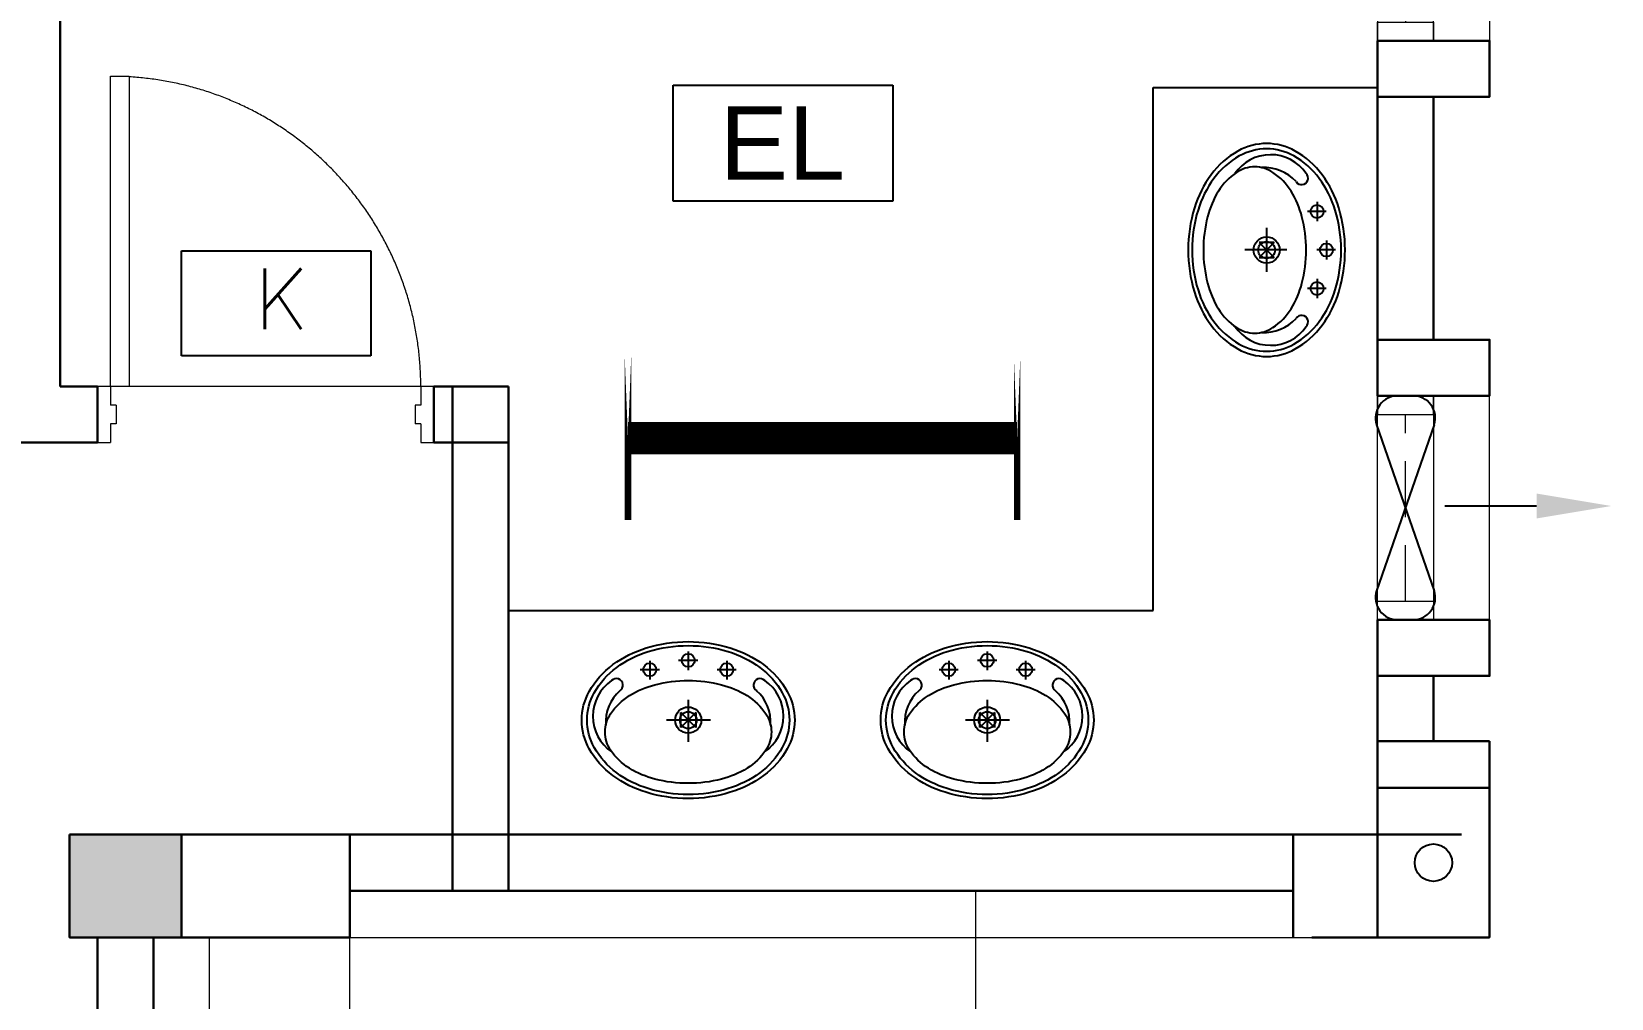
# Model space of a CAD drawing. Header units: inches. Extents: x -106504901 to 86801075, y -86378143 to 86869072.
# Drawn here: x 178140 to 182367, y 72527 to 75115 of the extents above; entities that cross this region are included whole.
import ezdxf

# ---------------------------------------------------------------- set-up
doc = ezdxf.new("R2010")
doc.units = ezdxf.units.IN
doc.header["$MEASUREMENT"] = 0
doc.linetypes.add('DASHED', pattern=[19.05, 12.7, -6.35])
doc.linetypes.add('HIDDEN', pattern=[0.375, 0.25, -0.125])
for name, color, linetype in [('BOMBA', 12, 'Continuous'), ('DOWNPIPE', 8, 'Continuous'), ('E-LIGHT', 4, 'Continuous'), ('FITTING', 40, 'Continuous'), ('LAMPU', 7, 'Continuous'), ('LIGHT', 4, 'Continuous'), ('LWALL', 8, 'Continuous'), ('ORIGIN', 8, 'Continuous'), ('SAN', 8, 'Continuous')]:
    doc.layers.add(name, color=color, linetype=linetype)
for name, color, linetype, lineweight in [('COLUMN', 8, 'Continuous', 30), ('DOOR', 8, 'Continuous', 20), ('LW', 8, 'Continuous', 20), ('ROOF', 8, 'Continuous', 20), ('wall', 8, 'Continuous', 30), ('WIN', 8, 'Continuous', 18)]:
    doc.layers.add(name, color=color, linetype=linetype, lineweight=lineweight)
doc.styles.add('SANSSERIF', font='SAS_____.pfb', dxfattribs={"width": 0.7, "height": 700})
doc.styles.add('SIMPLEX', font='simplex.shx', dxfattribs={"width": 0.8})

# ---------------------------------------------------------------- blocks, each defined once
blk = doc.blocks.new('Dp900')
at = {"layer": 'DOOR', "color": 4}
for p, q in [((35, 150), (0, 150)), ((35, 150), (35, 100)), ((900, 150), (865, 150)), ((865, 150), (865, 100)), ((50, 100), (35, 100)), ((50, 100), (50, 50)), ((850, 100), (850, 50)), ((865, 100), (850, 100)), ((50, 50), (35, 50)), ((35, 50), (35, 0)), ((865, 50), (850, 50)), ((865, 50), (865, 0)), ((0, 0), (35, 0)), ((865, 0), (900, 0))]:
    blk.add_line(p, q, dxfattribs=at)
at = {"layer": 'DOOR', "color": 1}
for p, q in [((0, 150), (0, 0)), ((0, 150), (0, 0)), ((900, 150), (900, 0)), ((900, 150), (900, 0))]:
    blk.add_line(p, q, dxfattribs=at)
at = {"layer": 'DOOR'}
blk.add_lwpolyline([(35, 150), (35, 980), (85, 980), (85, 150)], close=True, dxfattribs=at)
at = {"layer": 'DOOR', "color": 9, "linetype": 'DASHED', "ltscale": 100}
blk.add_arc((35, 150), 830, 360, 86.5464, dxfattribs=at)
blk = doc.blocks.new('W22')
at = {"layer": 'LW', "color": 2}
blk.add_line((-2456199, -908620.8), (-2456199, -908020.8), dxfattribs=at)
at = {"layer": 'wall'}
for points in [[(-2456499, -908020.8), (-2456499, -907870.8), (-2456199, -907870.8), (-2456199, -908020.8)], [(-2456499, -908770.8), (-2456499, -908620.8), (-2456199, -908620.8), (-2456199, -908770.8)]]:
    blk.add_lwpolyline(points, close=True, dxfattribs=at)
at = {"layer": 'WIN', "linetype": 'HIDDEN', "ltscale": 600}
blk.add_line((-2456424, -908570.8), (-2456424, -908070.8), dxfattribs=at)
at = {"layer": 'WIN'}
blk.add_line((-2456499, -908570.8), (-2456349, -908570.8), dxfattribs=at)
blk.add_lwpolyline([(-2456349, -908020.8), (-2456349, -908620.8), (-2456499, -908620.8), (-2456499, -908020.8)], dxfattribs=at)
blk.add_lwpolyline([(-2456349, -908070.8), (-2456349, -908020.8), (-2456499, -908020.8), (-2456499, -908070.8)], close=True, dxfattribs=at)
blk = doc.blocks.new('ZPO')
at = {"layer": 'ORIGIN'}
for p, q in [((-20, 20), (-20, -20)), ((-20, 20), (20, -20)), ((-20, -20), (20, 20)), ((20, -20), (20, 20))]:
    blk.add_line(p, q, dxfattribs=at)
blk = doc.blocks.new('Ef')
at = {"layer": 'LIGHT', "color": 7}
blk.add_line((3.8, 348.3), (3.8, 102.4), dxfattribs=at)
at = {"layer": 'LIGHT'}
for p, q in [((-213.6, -80.3), (230.6, 74.4)), ((-213.6, 74.4), (230.6, -80.3)), ((-291.5, -23), (-291.5, 17.1)), ((308.5, 17.1), (308.5, -23))]:
    blk.add_line(p, q, dxfattribs=at)
for centre, start, end in [((-231.5, 17.1), 72.6318, 180), ((248.5, 17.1), 0, 107.3682), ((-231.5, -23), 180, 287.3682), ((248.5, -23), 252.6318, 0)]:
    blk.add_arc(centre, 60, start, end, dxfattribs=at)
at = {"layer": 'LIGHT', "color": 7}
blk.add_solid([(-29.5, 348.3), (37.1, 348.3), (3.8, 548.3)], dxfattribs=at)
blk = doc.blocks.new('emergency light R')
at = {"layer": 'LAMPU', "color": 6, "linetype": 'Continuous'}
for p, q in [((0, 4.9), (0, 247.7)), ((0, 247.7), (459.3, 247.7)), ((459.3, 247.7), (459.3, 4.9)), ((459.3, 4.9), (0, 4.9))]:
    blk.add_line(p, q, dxfattribs=at)
at = {"layer": 'LAMPU', "color": 6, "linetype": 'Continuous', "style": 'SANSSERIF'}
blk.add_text('EL', height=153.77, dxfattribs=at).set_placement((97, 50))

msp = doc.modelspace()

# ---------------------------------------------------------------- hatches: boundary and pattern name
at = {"layer": 'COLUMN'}
msp.add_hatch(color=256, dxfattribs=at).paths.add_polyline_path([(178241, 72965.2), (178541, 72965.2), (178541, 72690.2), (178241, 72690.2)])

# ---------------------------------------------------------------- linework, layer by layer
at = {"layer": 'BOMBA', "color": 8, "linetype": 'ByBlock', "ltscale": 10}
for p, q in [((178540.4, 74527.7), (179047.3, 74527.7)), ((178540.4, 74247), (178540.4, 74527.7)), ((178540.4, 74527.7), (179047.3, 74527.7)), ((178540.4, 74247), (178540.4, 74527.7)), ((179047.3, 74527.7), (179047.3, 74247)), ((179047.3, 74527.7), (179047.3, 74247)), ((179047.3, 74247), (178540.4, 74247)), ((179047.3, 74247), (178540.4, 74247))]:
    msp.add_line(p, q, dxfattribs=at)
at = {"layer": 'BOMBA', "color": 3, "linetype": 'ByBlock', "ltscale": 10}
for p, q in [((178540.4, 74527.7), (179047.3, 74527.7)), ((178540.4, 74247), (178540.4, 74527.7)), ((179047.3, 74527.7), (179047.3, 74247)), ((179047.3, 74247), (178540.4, 74247))]:
    msp.add_line(p, q, dxfattribs=at)
at = {"layer": 'COLUMN'}
for points in [[(182041, 73090.2), (181741, 73090.2), (181741, 72690.2), (182041, 72690.2)], [(182041, 73090.2), (181741, 73090.2), (181741, 72690.2), (182041, 72690.2)], [(178241, 72965.2), (178541, 72965.2), (178541, 72690.2), (178241, 72690.2)], [(178241, 72965.2), (178541, 72965.2), (178541, 72690.2), (178241, 72690.2)]]:
    msp.add_lwpolyline(points, close=True, dxfattribs=at)
at = {"layer": 'DOWNPIPE'}
msp.add_circle((181891, 72890.2), 50, dxfattribs=at)
msp.add_circle((181891, 72890.2), 50, dxfattribs=at)
at = {"layer": 'FITTING', "color": 3, "const_width": 17.4}
for points in [[(179735.5, 74245.2), (179735.5, 73807.7)], [(180776.9, 74245.2), (180776.9, 73807.7)]]:
    msp.add_lwpolyline(points, close=True, dxfattribs=at)
at = {"layer": 'FITTING', "color": 3, "const_width": 86.8}
msp.add_lwpolyline([(179735.5, 74026.4), (180776.9, 74026.4)], dxfattribs=at)
at = {"layer": 'LW'}
for p, q in [((179216, 74165.2), (178316, 74165.2)), ((179216, 74165.2), (178316, 74165.2)), ((178616, 71615.2), (178616, 72690.2)), ((178616, 71615.2), (178616, 72690.2))]:
    msp.add_line(p, q, dxfattribs=at)
at = {"layer": 'LW', "linetype": 'HIDDEN', "ltscale": 1200}
msp.add_line((178991, 66090.2), (178991, 72815.2), dxfattribs=at)
at = {"layer": 'LWALL'}
for p, q in [((181141, 74965.2), (181741, 74965.2)), ((181141, 73565.2), (181141, 74965.2)), ((181141, 74965.2), (181741, 74965.2)), ((181141, 73565.2), (181141, 74965.2)), ((179416, 73565.2), (181141, 73565.2)), ((179416, 73565.2), (181141, 73565.2))]:
    msp.add_line(p, q, dxfattribs=at)
at = {"layer": 'ROOF', "linetype": 'Continuous', "ltscale": 2000}
msp.add_lwpolyline([(178991, 65615.2), (180666, 65615.2), (180666, 72815.2)], dxfattribs=at)
at = {"layer": 'SAN'}
for p, q in [((181603.6, 74633.2), (181553.6, 74633.2)), ((181603.6, 74633.2), (181553.6, 74633.2)), ((181579.6, 74658.9), (181579.6, 74607.4)), ((181579.6, 74658.9), (181579.6, 74607.4)), ((181444.6, 74589.5), (181444.6, 74472)), ((181444.6, 74589.5), (181444.6, 74472)), ((181604.6, 74555.9), (181604.6, 74504.4)), ((181604.6, 74555.9), (181604.6, 74504.4)), ((181498.8, 74530.2), (181386.6, 74530.2)), ((181498.8, 74530.2), (181386.6, 74530.2)), ((181628.6, 74530.2), (181578.6, 74530.2)), ((181628.6, 74530.2), (181578.6, 74530.2)), ((181579.6, 74452.9), (181579.6, 74401.4)), ((181579.6, 74452.9), (181579.6, 74401.4)), ((181603.6, 74427.2), (181553.6, 74427.2)), ((181603.6, 74427.2), (181553.6, 74427.2)), ((179896.8, 73455.8), (179896.8, 73405.8)), ((179896.8, 73455.8), (179896.8, 73405.8)), ((180696.8, 73455.8), (180696.8, 73405.8)), ((180696.8, 73455.8), (180696.8, 73405.8)), ((179819.5, 73406.8), (179768, 73406.8)), ((179819.5, 73406.8), (179768, 73406.8)), ((179793.8, 73430.8), (179793.8, 73380.8)), ((179793.8, 73430.8), (179793.8, 73380.8)), ((179922.5, 73431.8), (179871, 73431.8)), ((179922.5, 73431.8), (179871, 73431.8)), ((180025.5, 73406.8), (179974, 73406.8)), ((180025.5, 73406.8), (179974, 73406.8)), ((179999.8, 73430.8), (179999.8, 73380.8)), ((179999.8, 73430.8), (179999.8, 73380.8)), ((180619.5, 73406.8), (180568, 73406.8)), ((180619.5, 73406.8), (180568, 73406.8)), ((180593.8, 73430.8), (180593.8, 73380.8)), ((180593.8, 73430.8), (180593.8, 73380.8)), ((180722.5, 73431.8), (180671, 73431.8)), ((180722.5, 73431.8), (180671, 73431.8)), ((180825.5, 73406.8), (180774, 73406.8)), ((180825.5, 73406.8), (180774, 73406.8)), ((180799.8, 73430.8), (180799.8, 73380.8)), ((180799.8, 73430.8), (180799.8, 73380.8)), ((179896.8, 73326), (179896.8, 73213.8)), ((179896.8, 73326), (179896.8, 73213.8)), ((180696.8, 73326), (180696.8, 73213.8)), ((180696.8, 73326), (180696.8, 73213.8)), ((179956.1, 73271.8), (179838.6, 73271.8)), ((179956.1, 73271.8), (179838.6, 73271.8)), ((180756.1, 73271.8), (180638.6, 73271.8)), ((180756.1, 73271.8), (180638.6, 73271.8))]:
    msp.add_line(p, q, dxfattribs=at)
for points in [[(181444.6, 74815.2, 0.128734), (181367.8, 74795, 0.10631), (181296.1, 74731.7, 0.084902), (181251.4, 74642.7, 0.074193), (181234.6, 74530.2, 0.074193), (181251.4, 74417.6, 0.084902), (181296.1, 74328.6, 0.10631), (181367.8, 74265.3, 0.128734), (181444.6, 74245.2, 0.128734), (181521.4, 74265.3, 0.10631), (181593.1, 74328.6, 0.084902), (181637.8, 74417.6, 0.074193), (181654.6, 74530.2, 0.074193), (181637.8, 74642.7, 0.084902), (181593.1, 74731.7, 0.10631), (181521.4, 74795, 0.128734)], [(181444.6, 74815.2, 0.128734), (181367.8, 74795, 0.10631), (181296.1, 74731.7, 0.084902), (181251.4, 74642.7, 0.074193), (181234.6, 74530.2, 0.074193), (181251.4, 74417.6, 0.084902), (181296.1, 74328.6, 0.10631), (181367.8, 74265.3, 0.128734), (181444.6, 74245.2, 0.128734), (181521.4, 74265.3, 0.10631), (181593.1, 74328.6, 0.084902), (181637.8, 74417.6, 0.074193), (181654.6, 74530.2, 0.074193), (181637.8, 74642.7, 0.084902), (181593.1, 74731.7, 0.10631), (181521.4, 74795, 0.128734)], [(181444.6, 74800.9, 0.128734), (181371.6, 74781.8, 0.10631), (181303.5, 74721.6, 0.084902), (181261, 74637.1, 0.074193), (181245.1, 74530.2, 0.074193), (181261, 74423.2, 0.084902), (181303.5, 74338.7, 0.10631), (181371.6, 74278.5, 0.128734), (181444.6, 74259.4, 0.128734), (181517.6, 74278.5, 0.10631), (181585.7, 74338.7, 0.084902), (181628.1, 74423.2, 0.074193), (181644.1, 74530.2, 0.074193), (181628.1, 74637.1, 0.084902), (181585.7, 74721.6, 0.10631), (181517.6, 74781.8, 0.128734)], [(181444.6, 74800.9, 0.128734), (181371.6, 74781.8, 0.10631), (181303.5, 74721.6, 0.084902), (181261, 74637.1, 0.074193), (181245.1, 74530.2, 0.074193), (181261, 74423.2, 0.084902), (181303.5, 74338.7, 0.10631), (181371.6, 74278.5, 0.128734), (181444.6, 74259.4, 0.128734), (181517.6, 74278.5, 0.10631), (181585.7, 74338.7, 0.084902), (181628.1, 74423.2, 0.074193), (181644.1, 74530.2, 0.074193), (181628.1, 74637.1, 0.084902), (181585.7, 74721.6, 0.10631), (181517.6, 74781.8, 0.128734)], [(181412.9, 74752.7, 0.148706), (181364.2, 74737.8, 0.107099), (181315.6, 74687.5, 0.07588), (181286.6, 74619.1, 0.062731), (181275.4, 74530.2, 0.062731), (181286.6, 74441.2, 0.07588), (181315.6, 74372.8, 0.107099), (181364.2, 74322.5, 0.148706), (181412.9, 74307.7, 0.148706), (181461.6, 74322.5, 0.107099), (181510.1, 74372.8, 0.07588), (181539.2, 74441.2, 0.062731), (181550.4, 74530.2, 0.062731), (181539.2, 74619.1, 0.07588), (181510.1, 74687.5, 0.107099), (181461.6, 74737.8, 0.148706)], [(181412.9, 74752.7, 0.148706), (181364.2, 74737.8, 0.107099), (181315.6, 74687.5, 0.07588), (181286.6, 74619.1, 0.062731), (181275.4, 74530.2, 0.062731), (181286.6, 74441.2, 0.07588), (181315.6, 74372.8, 0.107099), (181364.2, 74322.5, 0.148706), (181412.9, 74307.7, 0.148706), (181461.6, 74322.5, 0.107099), (181510.1, 74372.8, 0.07588), (181539.2, 74441.2, 0.062731), (181550.4, 74530.2, 0.062731), (181539.2, 74619.1, 0.07588), (181510.1, 74687.5, 0.107099), (181461.6, 74737.8, 0.148706)], [(180181.8, 73271.8, -0.128734), (180161.6, 73195, -0.10631), (180098.3, 73123.3, -0.084902), (180009.3, 73078.6, -0.074193), (179896.8, 73061.8, -0.074193), (179784.2, 73078.6, -0.084902), (179695.2, 73123.3, -0.10631), (179631.9, 73195, -0.128734), (179611.8, 73271.8, -0.128734), (179631.9, 73348.6, -0.10631), (179695.2, 73420.3, -0.084902), (179784.2, 73465, -0.074193), (179896.8, 73481.8, -0.074193), (180009.3, 73465, -0.084902), (180098.3, 73420.3, -0.10631), (180161.6, 73348.6, -0.128734)], [(180181.8, 73271.8, -0.128734), (180161.6, 73195, -0.10631), (180098.3, 73123.3, -0.084902), (180009.3, 73078.6, -0.074193), (179896.8, 73061.8, -0.074193), (179784.2, 73078.6, -0.084902), (179695.2, 73123.3, -0.10631), (179631.9, 73195, -0.128734), (179611.8, 73271.8, -0.128734), (179631.9, 73348.6, -0.10631), (179695.2, 73420.3, -0.084902), (179784.2, 73465, -0.074193), (179896.8, 73481.8, -0.074193), (180009.3, 73465, -0.084902), (180098.3, 73420.3, -0.10631), (180161.6, 73348.6, -0.128734)], [(180981.8, 73271.8, -0.128734), (180961.6, 73195, -0.10631), (180898.3, 73123.3, -0.084902), (180809.3, 73078.6, -0.074193), (180696.8, 73061.8, -0.074193), (180584.2, 73078.6, -0.084902), (180495.2, 73123.3, -0.10631), (180431.9, 73195, -0.128734), (180411.8, 73271.8, -0.128734), (180431.9, 73348.6, -0.10631), (180495.2, 73420.3, -0.084902), (180584.2, 73465, -0.074193), (180696.8, 73481.8, -0.074193), (180809.3, 73465, -0.084902), (180898.3, 73420.3, -0.10631), (180961.6, 73348.6, -0.128734)], [(180981.8, 73271.8, -0.128734), (180961.6, 73195, -0.10631), (180898.3, 73123.3, -0.084902), (180809.3, 73078.6, -0.074193), (180696.8, 73061.8, -0.074193), (180584.2, 73078.6, -0.084902), (180495.2, 73123.3, -0.10631), (180431.9, 73195, -0.128734), (180411.8, 73271.8, -0.128734), (180431.9, 73348.6, -0.10631), (180495.2, 73420.3, -0.084902), (180584.2, 73465, -0.074193), (180696.8, 73481.8, -0.074193), (180809.3, 73465, -0.084902), (180898.3, 73420.3, -0.10631), (180961.6, 73348.6, -0.128734)], [(180167.5, 73271.8, -0.128734), (180148.4, 73198.8, -0.10631), (180088.2, 73130.7, -0.084902), (180003.7, 73088.3, -0.074193), (179896.8, 73072.3, -0.074193), (179789.8, 73088.3, -0.084902), (179705.3, 73130.7, -0.10631), (179645.1, 73198.8, -0.128734), (179626, 73271.8, -0.128734), (179645.1, 73344.8, -0.10631), (179705.3, 73412.9, -0.084902), (179789.8, 73455.3, -0.074193), (179896.8, 73471.3, -0.074193), (180003.7, 73455.3, -0.084902), (180088.2, 73412.9, -0.10631), (180148.4, 73344.8, -0.128734)], [(180167.5, 73271.8, -0.128734), (180148.4, 73198.8, -0.10631), (180088.2, 73130.7, -0.084902), (180003.7, 73088.3, -0.074193), (179896.8, 73072.3, -0.074193), (179789.8, 73088.3, -0.084902), (179705.3, 73130.7, -0.10631), (179645.1, 73198.8, -0.128734), (179626, 73271.8, -0.128734), (179645.1, 73344.8, -0.10631), (179705.3, 73412.9, -0.084902), (179789.8, 73455.3, -0.074193), (179896.8, 73471.3, -0.074193), (180003.7, 73455.3, -0.084902), (180088.2, 73412.9, -0.10631), (180148.4, 73344.8, -0.128734)], [(180967.5, 73271.8, -0.128734), (180948.4, 73198.8, -0.10631), (180888.2, 73130.7, -0.084902), (180803.7, 73088.3, -0.074193), (180696.8, 73072.3, -0.074193), (180589.8, 73088.3, -0.084902), (180505.3, 73130.7, -0.10631), (180445.1, 73198.8, -0.128734), (180426, 73271.8, -0.128734), (180445.1, 73344.8, -0.10631), (180505.3, 73412.9, -0.084902), (180589.8, 73455.3, -0.074193), (180696.8, 73471.3, -0.074193), (180803.7, 73455.3, -0.084902), (180888.2, 73412.9, -0.10631), (180948.4, 73344.8, -0.128734)], [(180967.5, 73271.8, -0.128734), (180948.4, 73198.8, -0.10631), (180888.2, 73130.7, -0.084902), (180803.7, 73088.3, -0.074193), (180696.8, 73072.3, -0.074193), (180589.8, 73088.3, -0.084902), (180505.3, 73130.7, -0.10631), (180445.1, 73198.8, -0.128734), (180426, 73271.8, -0.128734), (180445.1, 73344.8, -0.10631), (180505.3, 73412.9, -0.084902), (180589.8, 73455.3, -0.074193), (180696.8, 73471.3, -0.074193), (180803.7, 73455.3, -0.084902), (180888.2, 73412.9, -0.10631), (180948.4, 73344.8, -0.128734)], [(180119.3, 73240.1, -0.148706), (180104.4, 73191.4, -0.107099), (180054.1, 73142.8, -0.07588), (179985.7, 73113.8, -0.062731), (179896.8, 73102.6, -0.062731), (179807.8, 73113.8, -0.07588), (179739.4, 73142.8, -0.107099), (179689.1, 73191.4, -0.148706), (179674.3, 73240.1, -0.148706), (179689.1, 73288.8, -0.107099), (179739.4, 73337.3, -0.07588), (179807.8, 73366.4, -0.062731), (179896.8, 73377.6, -0.062731), (179985.7, 73366.4, -0.07588), (180054.1, 73337.3, -0.107099), (180104.4, 73288.8, -0.148706)], [(180119.3, 73240.1, -0.148706), (180104.4, 73191.4, -0.107099), (180054.1, 73142.8, -0.07588), (179985.7, 73113.8, -0.062731), (179896.8, 73102.6, -0.062731), (179807.8, 73113.8, -0.07588), (179739.4, 73142.8, -0.107099), (179689.1, 73191.4, -0.148706), (179674.3, 73240.1, -0.148706), (179689.1, 73288.8, -0.107099), (179739.4, 73337.3, -0.07588), (179807.8, 73366.4, -0.062731), (179896.8, 73377.6, -0.062731), (179985.7, 73366.4, -0.07588), (180054.1, 73337.3, -0.107099), (180104.4, 73288.8, -0.148706)], [(180919.3, 73240.1, -0.148706), (180904.4, 73191.4, -0.107099), (180854.1, 73142.8, -0.07588), (180785.7, 73113.8, -0.062731), (180696.8, 73102.6, -0.062731), (180607.8, 73113.8, -0.07588), (180539.4, 73142.8, -0.107099), (180489.1, 73191.4, -0.148706), (180474.3, 73240.1, -0.148706), (180489.1, 73288.8, -0.107099), (180539.4, 73337.3, -0.07588), (180607.8, 73366.4, -0.062731), (180696.8, 73377.6, -0.062731), (180785.7, 73366.4, -0.07588), (180854.1, 73337.3, -0.107099), (180904.4, 73288.8, -0.148706)], [(180919.3, 73240.1, -0.148706), (180904.4, 73191.4, -0.107099), (180854.1, 73142.8, -0.07588), (180785.7, 73113.8, -0.062731), (180696.8, 73102.6, -0.062731), (180607.8, 73113.8, -0.07588), (180539.4, 73142.8, -0.107099), (180489.1, 73191.4, -0.148706), (180474.3, 73240.1, -0.148706), (180489.1, 73288.8, -0.107099), (180539.4, 73337.3, -0.07588), (180607.8, 73366.4, -0.062731), (180696.8, 73377.6, -0.062731), (180785.7, 73366.4, -0.07588), (180854.1, 73337.3, -0.107099), (180904.4, 73288.8, -0.148706)]]:
    msp.add_lwpolyline(points, format="xyb", close=True, dxfattribs=at)
for centre, radius in [((181579.6, 74633.2), 17.5), ((181579.6, 74633.2), 17.5), ((181444.6, 74530.2), 35), ((181444.6, 74530.2), 35), ((181444.6, 74530.2), 22.5), ((181444.6, 74530.2), 22.5), ((181604.6, 74530.2), 17.5), ((181604.6, 74530.2), 17.5), ((181579.6, 74427.2), 17.5), ((181579.6, 74427.2), 17.5), ((179896.8, 73431.8), 17.5), ((179896.8, 73431.8), 17.5), ((180696.8, 73431.8), 17.5), ((180696.8, 73431.8), 17.5), ((179793.8, 73406.8), 17.5), ((179793.8, 73406.8), 17.5), ((179999.8, 73406.8), 17.5), ((179999.8, 73406.8), 17.5), ((180593.8, 73406.8), 17.5), ((180593.8, 73406.8), 17.5), ((180799.8, 73406.8), 17.5), ((180799.8, 73406.8), 17.5), ((179896.8, 73271.8), 35), ((179896.8, 73271.8), 35), ((179896.8, 73271.8), 22.5), ((179896.8, 73271.8), 22.5), ((180696.8, 73271.8), 35), ((180696.8, 73271.8), 35), ((180696.8, 73271.8), 22.5), ((180696.8, 73271.8), 22.5)]:
    msp.add_circle(centre, radius, dxfattribs=at)
for centre, radius, start, end in [((181455.1, 74669.8), 115.5, 34.3843, 145.9122), ((181455.1, 74669.8), 115.5, 34.3843, 145.9122), ((181438.4, 74636.3), 114.6, 42.2084, 93.6092), ((181438.4, 74636.3), 114.6, 42.2084, 93.6092), ((181538.2, 74722.5), 17.5, 211.6026, 45.863), ((181538.2, 74722.5), 17.5, 211.6026, 45.863), ((181455.1, 74390.5), 115.5, 214.0878, 325.6157), ((181455.1, 74390.5), 115.5, 214.0878, 325.6157), ((181438.4, 74424), 114.6, 266.3908, 317.7916), ((181438.4, 74424), 114.6, 266.3908, 317.7916), ((181538.2, 74337.8), 17.5, 314.137, 148.3974), ((181538.2, 74337.8), 17.5, 314.137, 148.3974), ((179757.1, 73282.3), 115.5, 124.3843, 235.9122), ((179757.1, 73282.3), 115.5, 124.3843, 235.9122), ((179704.4, 73365.4), 17.5, 301.6026, 135.863), ((179704.4, 73365.4), 17.5, 301.6026, 135.863), ((180089.1, 73365.4), 17.5, 44.137, 238.3974), ((180089.1, 73365.4), 17.5, 44.137, 238.3974), ((180036.4, 73282.3), 115.5, 304.0878, 55.6157), ((180036.4, 73282.3), 115.5, 304.0878, 55.6157), ((180557.1, 73282.3), 115.5, 124.3843, 235.9122), ((180557.1, 73282.3), 115.5, 124.3843, 235.9122), ((180504.4, 73365.4), 17.5, 301.6026, 135.863), ((180504.4, 73365.4), 17.5, 301.6026, 135.863), ((180889.1, 73365.4), 17.5, 44.137, 238.3974), ((180889.1, 73365.4), 17.5, 44.137, 238.3974), ((180836.4, 73282.3), 115.5, 304.0878, 55.6157), ((180836.4, 73282.3), 115.5, 304.0878, 55.6157), ((179790.6, 73265.6), 114.6, 132.2084, 183.6092), ((179790.6, 73265.6), 114.6, 132.2084, 183.6092), ((180002.9, 73265.6), 114.6, 356.3908, 47.7916), ((180002.9, 73265.6), 114.6, 356.3908, 47.7916), ((180590.6, 73265.6), 114.6, 132.2084, 183.6092), ((180590.6, 73265.6), 114.6, 132.2084, 183.6092), ((180802.9, 73265.6), 114.6, 356.3908, 47.7916), ((180802.9, 73265.6), 114.6, 356.3908, 47.7916)]:
    msp.add_arc(centre, radius, start, end, dxfattribs=at)
at = {"layer": 'wall'}
for p, q in [((178216, 74165.2), (178216, 77965.2)), ((178216, 74165.2), (178216, 77965.2)), ((181741, 74140.2), (181741, 75090.2)), ((181741, 74140.2), (181741, 75090.2)), ((181891, 74290.2), (181891, 74940.2)), ((181891, 74290.2), (181891, 74940.2)), ((178216, 74165.2), (178316, 74165.2)), ((178216, 74165.2), (178316, 74165.2)), ((178316, 74165.2), (178216, 74165.2)), ((178316, 74015.2), (178316, 74165.2)), ((178316, 74015.2), (178316, 74165.2)), ((178316, 74015.2), (178316, 74165.2)), ((179216, 74165.2), (179216, 74015.2)), ((179216, 74165.2), (179416, 74165.2)), ((179216, 74165.2), (179216, 74015.2)), ((179216, 74165.2), (179416, 74165.2)), ((179266, 72815.2), (179266, 74165.2)), ((179266, 72815.2), (179266, 74165.2)), ((179416, 72815.2), (179416, 74165.2)), ((179416, 72815.2), (179416, 74165.2)), ((177966, 74015.2), (178316, 74015.2)), ((177966, 74015.2), (178316, 74015.2)), ((178316, 74015.2), (177966, 74015.2)), ((179216, 74015.2), (179416, 74015.2)), ((179216, 74015.2), (179416, 74015.2)), ((181741, 72965.2), (181741, 73540.2)), ((181741, 72965.2), (181741, 73540.2)), ((181891, 73215.2), (181891, 73390.2)), ((181891, 73215.2), (181891, 73390.2)), ((181741, 73215.2), (182041, 73215.2)), ((181741, 73215.2), (182041, 73215.2)), ((182041, 73090.2), (182041, 73215.2)), ((182041, 73090.2), (182041, 73215.2)), ((178541, 72965.2), (181966, 72965.2)), ((178541, 72965.2), (181966, 72965.2)), ((178991, 72690.2), (178991, 72965.2)), ((178991, 72690.2), (178991, 72965.2)), ((178991, 72690.2), (178991, 72965.2)), ((178991, 72690.2), (178991, 72965.2)), ((181516, 72690.2), (181516, 72965.2)), ((181516, 72690.2), (181516, 72965.2)), ((178541, 72840.2), (178541, 72690.2)), ((178541, 72840.2), (178541, 72690.2)), ((178991, 72815.2), (181516, 72815.2)), ((178991, 72815.2), (181516, 72815.2)), ((178316, 71640.2), (178316, 72690.2)), ((178316, 71640.2), (178316, 72690.2)), ((178466, 71790.2), (178466, 72690.2)), ((178466, 71790.2), (178466, 72690.2)), ((178991, 72690.2), (178466, 72690.2)), ((178991, 72690.2), (178466, 72690.2)), ((178991, 72690.2), (178466, 72690.2)), ((178991, 72690.2), (178466, 72690.2)), ((181566, 72690.2), (181966, 72690.2)), ((181566, 72690.2), (182041, 72690.2)), ((181566, 72690.2), (181966, 72690.2)), ((181566, 72690.2), (182041, 72690.2))]:
    msp.add_line(p, q, dxfattribs=at)
at = {"layer": 'WIN'}
for p, q in [((178541, 72690.2), (178541, 72965.2)), ((178541, 72690.2), (178541, 72965.2)), ((178991, 72690.2), (181741, 72690.2)), ((178991, 72690.2), (181741, 72690.2))]:
    msp.add_line(p, q, dxfattribs=at)

# ---------------------------------------------------------------- block references
at = {"layer": 'DOOR'}
msp.add_blockref('Dp900', (178316, 74015.2), dxfattribs=at)
msp.add_blockref('Dp900', (178316, 74015.2), dxfattribs=at)
at = {"layer": 'E-LIGHT', "rotation": 270}
msp.add_blockref('Ef', (181819, 73848.7), dxfattribs=at)
at = {"layer": 'LAMPU', "color": 8, "xscale": 1.27951153594687, "yscale": 1.27951153594687, "zscale": 1.27951153594687}
msp.add_blockref('emergency light R', (179856.6, 74654.3), dxfattribs=at)
at = {"layer": 'SAN', "rotation": 270}
msp.add_blockref('ZPO', (181444.6, 74530.2), dxfattribs=at)
msp.add_blockref('ZPO', (181444.6, 74530.2), dxfattribs=at)
at = {"layer": 'SAN', "extrusion": (0, 0, -1), "zscale": -1}
for p in [(-179896.8, 73271.8), (-179896.8, 73271.8), (-180696.8, 73271.8), (-180696.8, 73271.8)]:
    msp.add_blockref('ZPO', p, dxfattribs=at)
at = {"layer": 'WIN', "xscale": -1, "rotation": 180}
msp.add_blockref('W22', (2638240.1, -832930.6), dxfattribs=at)
msp.add_blockref('W22', (2638240.1, -832930.6), dxfattribs=at)
at = {"layer": 'WIN'}
msp.add_blockref('W22', (2638240.1, 982160.9), dxfattribs=at)
msp.add_blockref('W22', (2638240.1, 982160.9), dxfattribs=at)

# ---------------------------------------------------------------- texts
at = {"layer": 'BOMBA', "color": 8, "linetype": 'ByBlock', "ltscale": 10, "style": 'SIMPLEX'}
msp.add_text('K', height=162.1, dxfattribs=at).set_placement((178736, 74318.2))
msp.add_text('K', height=162.1, dxfattribs=at).set_placement((178736, 74318.2))
at = {"layer": 'BOMBA', "color": 3, "linetype": 'ByBlock', "ltscale": 10, "style": 'SIMPLEX'}
msp.add_text('K', height=162.1, dxfattribs=at).set_placement((178736, 74318.2))

doc.saveas('drawing.dxf')
